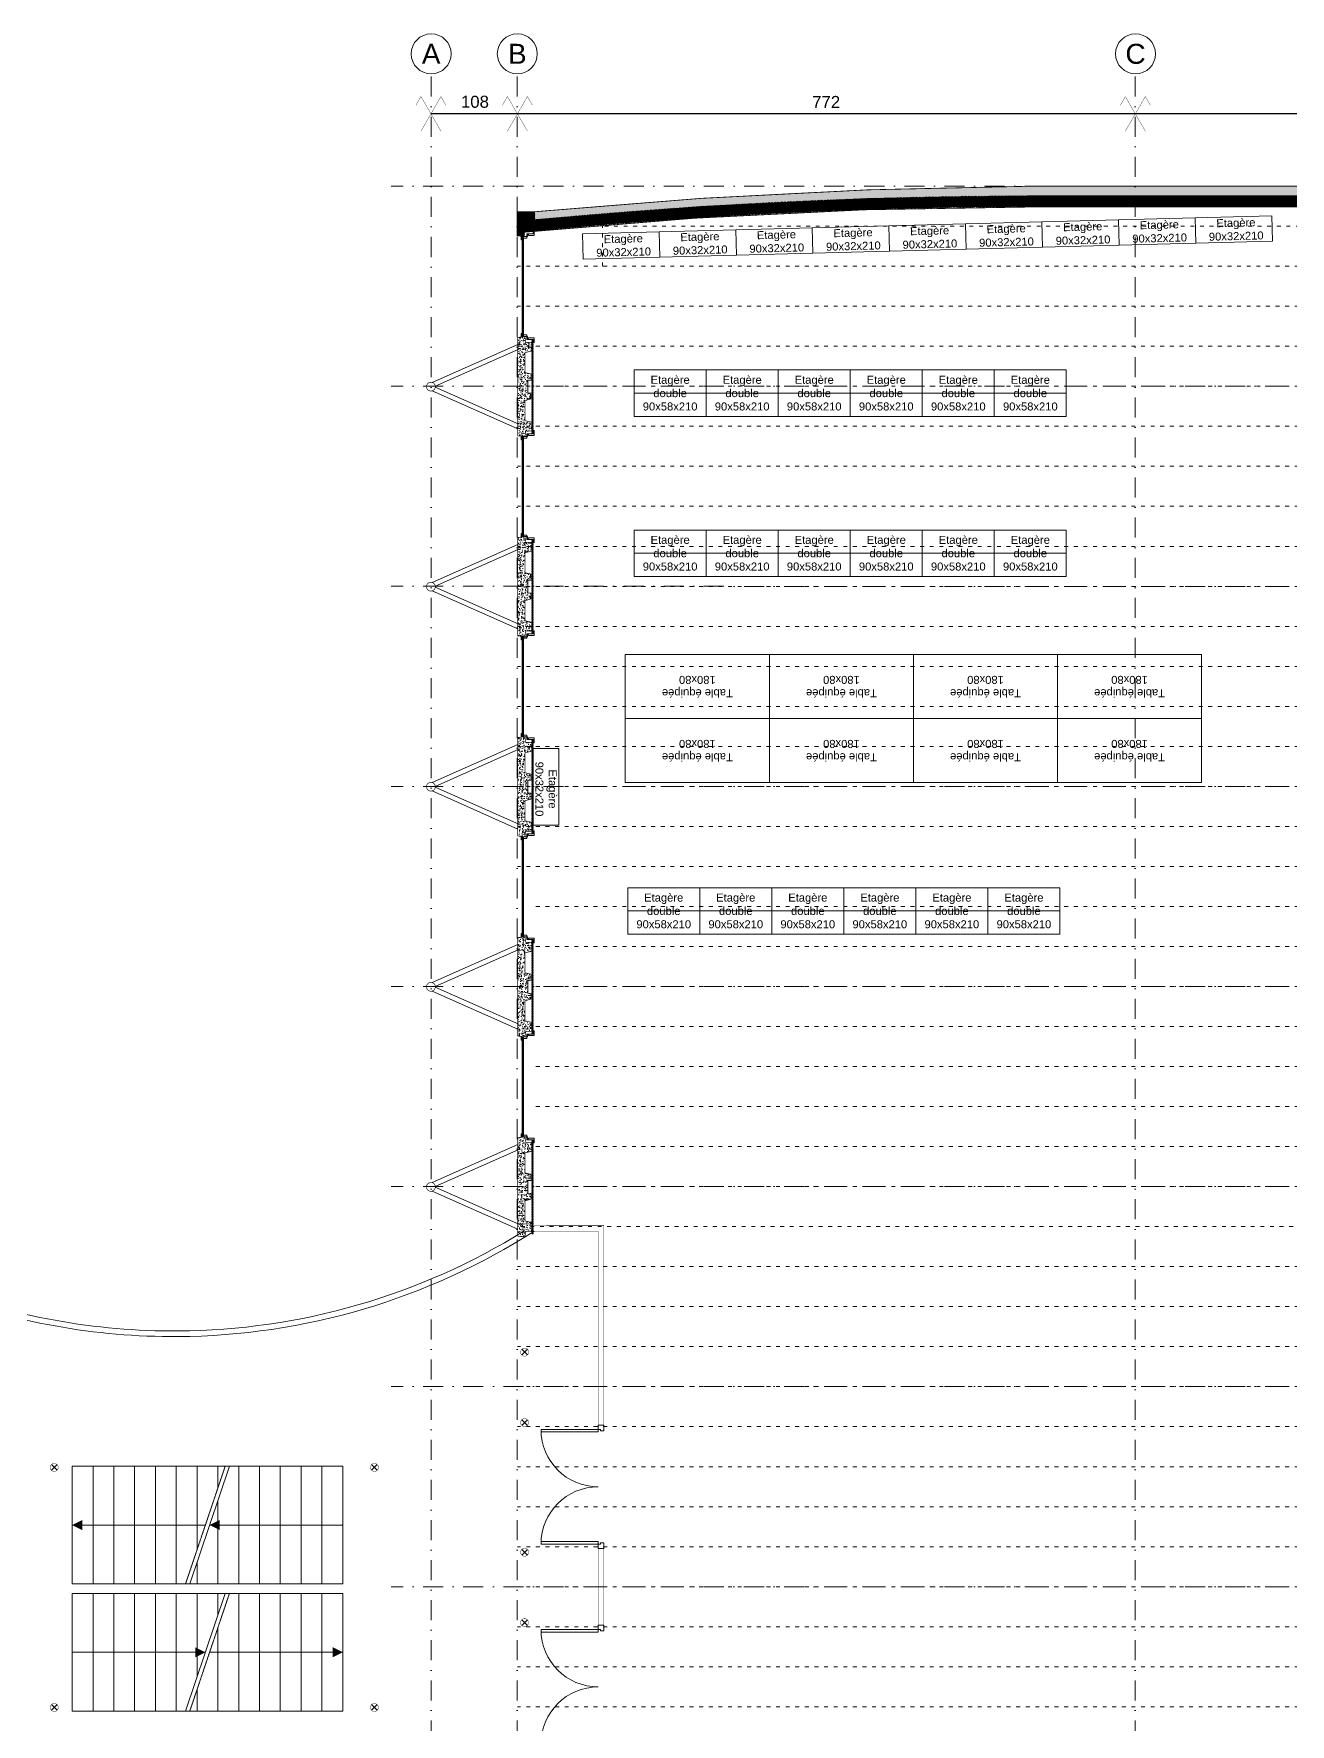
# Model space of a CAD drawing. Header units: millimetres. Extents: x 0 to 111176, y 95213 to 141729.
# Drawn here: x 55372 to 56942, y 130314 to 132427 of the extents above; entities that cross this region are included whole.
import ezdxf
from ezdxf.enums import TextEntityAlignment as Align

# ---------------------------------------------------------------- set-up
doc = ezdxf.new("R2010")
doc.units = ezdxf.units.MM
for name, pattern in [('ACAD_ISO03W100', [30, 12, -18]), ('CONTINU', [0]), ('DISCONTINU', [0.75, 0.5, -0.25]), ('TIRETPT2', [0.5, 0.25, -0.125, 0, -0.125])]:
    doc.linetypes.add(name, pattern=pattern)
doc.layers.get('Defpoints').update_dxf_attribs({"lineweight": 9})
doc.layers.add('CDP', color=7, linetype='Continuous', lineweight=9, true_color=0x364259)
doc.layers.add('STR_BOLLARD', color=7, linetype='Continuous', lineweight=9, true_color=0x1c1c1c)
for name, color, linetype, lineweight in [('MEN_Ext', 115, 'Continuous', 9), ('MEN_Ext_Murs-rideaux', 113, 'Continuous', 9), ('MEN_Int_PCF', 177, 'Continuous', 9), ('MOB', 37, 'Continuous', 9), ('STR_BOLLARD_Axes', 252, 'Continuous', 9), ('STR_BOLLARD_projeté', 251, 'Continuous', 9)]:
    doc.layers.add(name, color=color, linetype=linetype, lineweight=lineweight)
doc.styles.add('Arial', font='arial.ttf')
doc.styles.add('Arial-15', font='arial.ttf', dxfattribs={"height": 15})
doc.styles.add('Arial-20', font='arial.ttf', dxfattribs={"height": 20})
doc.dimstyles.new('Cote-15', dxfattribs={"dimtxt": 15, "dimasz": 15, "dimexe": 1.25, "dimexo": 0.625, "dimgap": 7.5, "dimtad": 1, "dimdec": 0, "dimrnd": 0.025, "dimtxsty": 'Arial-15', "dimblk": 'ARCHTICK', "dimcen": 2.5, "dimse1": 1, "dimse2": 1, "dimazin": 0, "dimtfac": 1, "dimtmove": 1, "dimatfit": 3, "dimfxl": 1, "dimarcsym": 0})

# ---------------------------------------------------------------- blocks, each defined once
blk = doc.blocks.new('PO14A')
blk.add_lwpolyline([(-9.999999995525855, -78.43703521069969), (-9.99999999555996, -6.999999993421824), (-1.499999996087809, -6.999999993916362), (-1.499999995550638, 0), (-8.49999999555564, 3.922195901395753e-10), (-8.49999999555564, -3.99999999361782), (-6.999999990907213, -3.99999999361782), (-6.999999995832695, -78.49999999804496, -0.4142135623524235), (-78.4999999955545, -6.999999993916362, -0.4142135623524235), (-149.9999999952763, -78.49999999804496), (-150.0000000002018, -3.99999999361782), (-148.4999999955534, -3.99999999361782), (-148.4999999955534, 3.922195901395753e-10), (-155.4999999955584, 0), (-155.4999999950212, -6.999999993916362), (-146.999999995549, -6.999999993421824), (-146.9999999955832, -78.43703521069969)], format="xyb")
blk = doc.blocks.new('panneau+contreventement')
at = {"lineweight": 5}
h = blk.add_hatch(dxfattribs=at)
h.set_pattern_fill('AR-CONC', color=252, scale=0.04, angle=360, style=0)
h.set_pattern_definition([(49.99999999999994, (6.955815479159355e-08, 17.59999999470892), (7.287386759840159, -0.6375634215561317), [0.7619999999999998, -8.381999999999998]), (354.9999999999999, (6.955815479159355e-08, 17.59999999470892), (-1.409736856998765, 7.642273809561408), [0.6096, -6.7056233668]), (100.4514446999998, (0.6072803495580956, 17.54686985470835), (5.877649883614139, 7.004710076487798), [0.6476003520000001, -7.123609784]), (46.18419999999995, (6.955815479159355e-08, 19.63199999470817), (10.8431616356852, -1.681693117309098), [1.143, -12.573]), (96.63555760999995, (0.9035960695582617, 19.49185999470865), (9.49616536206013, 9.89704498390885), [0.9714009256, -10.6854243264]), (351.18415117, (6.955815479159355e-08, 19.63199999470817), (9.496165362599092, 9.897044983421296), [0.9143986827999999, -10.0583892768]), (20.99999999999999, (1.016000069557776, 19.12399999471018), (6.064575650765295, -4.090607927483512), [0.7619999999999999, -8.382]), (326, (1.016000069557776, 19.12399999471018), (2.472081133905891, 7.367518644892768), [0.6096, -6.7056]), (71.45144499999996, (1.521381373558143, 18.78311599870722), (8.53665677114865, 3.2769107554362), [0.647600352, -7.123597503999998]), (37.49999999999993, (6.955815479159355e-08, 17.59999999470892), (0.1235441300236765, 3.382201554926124), [0, -6.624319999999999, 0, -6.8072, 0, -6.731]), (7.499999999999964, (6.955815479159355e-08, 17.59999999470892), (2.672786500412234, 4.007222992724778), [0, -3.88112, 0, -6.47192, 0, -2.5654]), (327.4999999999998, (-2.265679930442275, 17.59999999470892), (5.423623806674856, -0.2291497597069439), [0, -2.54, 0, -7.9248, 0, -10.5156]), (317.4999999999999, (-3.281679930441896, 17.59999999470892), (5.925167255440723, 1.017059641333315), [0, -3.302, 0, -5.26288, 0, -7.4676])])
h.paths.add_polyline_path([(8.000000000007276, 16.62599197128293), (8.000000000007276, 12.62599197128293), (-8, 12.62599197128293), (-8, 16.62599197128293), (-15.27348650529757, 16.62599197128293), (-17.5, 9), (-42.54545454565005, 9), (-44.5, 17.59999999831052), (-55.5, 17.59999999831052), (-55.5, 10), (-62.5, 9), (-61.5, 0), (61.5, 0), (62.5, 9), (55.5, 10), (55.5, 17.59999999831052), (44.5, 17.59999999831052), (42.5, 9), (17.50000000000728, 9), (15.72651349470971, 16.62599197128293)])
at = {"layer": 'CDP'}
h = blk.add_hatch(dxfattribs=at)
h.set_pattern_fill('ANSI31', color=256, scale=5)
h.set_pattern_definition([(45, (0, 0), (-0.4419417382415922, 0.4419417382415922), [])])
h.paths.add_polyline_path([(-59, 17.59999999831052), (-59, 19.3999999983098), (58.99999999767169, 19.3999999983098), (58.99999999767169, 17.59999999831052)])
at = {"linetype": 'Continuous', "lineweight": 5, "const_width": 0.8799999952316284}
blk.add_lwpolyline([(8.000000000007276, 16.62599197128293), (8.000000000007276, 12.62599197128293), (-8, 12.62599197128293), (-8, 16.62599197128293), (-15.27348650529757, 16.62599197128293), (-17.5, 9), (-42.54545454565005, 9), (-44.5, 17.59999999831052), (-55.5, 17.59999999831052), (-55.5, 10), (-62.5, 9), (-61.5, 0), (61.5, 0), (62.5, 9), (55.5, 10), (55.5, 17.59999999831052), (44.5, 17.59999999831052), (42.5, 9), (17.50000000000728, 9), (15.72651349470971, 16.62599197128293)], close=True, dxfattribs=at)
for points in [[(-5.29915068641867, -107.0272467950708), (-52.79727948180198, 0.03446815508141299)], [(-0.5113040249361802, -103.0238181007117), (-46.75775930929467, 1.216600178464432)], [(0.5113040249361802, -103.0238181007117), (46.75775930929467, 1.216600178464432)], [(5.29915068641867, -107.0272467950708), (52.79727948180198, 0.03446815508141299)], [(52.79745963354026, 0), (46.20254036645974, 0)]]:
    blk.add_lwpolyline(points)
at = {"const_width": 0.8}
blk.add_lwpolyline([(4.886542232529791, -105.9757763550551, 128.1178204295244), (4.962955946750299, -106.1295426030811, 0.007805315424875689)], format="xyb", close=True, dxfattribs=at)
at = {"layer": 'CDP', "const_width": 0.2}
blk.add_lwpolyline([(-59, 17.59999999831052), (-59, 19.3999999983098), (58.99999999767169, 19.3999999983098), (58.99999999767169, 17.59999999831052), (-59, 17.59999999831052)], close=True, dxfattribs=at)
blk = doc.blocks.new('Potelet')
at = {"lineweight": 0, "const_width": 0.5}
blk.add_lwpolyline([(-1.600976329688904, 4.736757835458326, 7.011262514145348), (1.19217006630147, 4.855793501891813, 0.1426276648438825)], format="xyb", close=True, dxfattribs=at)
at = {"ltscale": 5}
for points in [[(-3.535533905932737, -3.535533905932737), (3.535533905932738, 3.535533905932738)], [(-3.535533905932738, 3.535533905932738), (3.535533905932737, -3.535533905932737)]]:
    blk.add_lwpolyline(points, dxfattribs=at)
blk = doc.blocks.new('Pignon')
h = blk.add_hatch()
h.set_pattern_fill('ANSI31', color=252, scale=10)
h.set_pattern_definition([(45, (0, 0), (-0.8838834764831843, 0.8838834764831844), [])])
edge = h.paths.add_edge_path()
edge.add_arc((6713.68367833288, 648.0937936427963), 6784.142632293183, 180.0952500777031, 185.3816129100021, ccw=False)
edge.add_line((-70.44957941338726, 636.8156537741324), (-70.44957941338708, 1386.815653774132))
edge.add_arc((6576.145764537498, 1382.040750896481), 6646.597059091748, 174.5629839039005, 179.9588388157768, ccw=False)
edge.add_line((-40.5479746068886, 2011.815653774132), (-50.48353849775594, 2011.815653774132))
edge.add_line((-50.48353849775594, 2011.815653774132), (-50.48353849775594, 2033.815653774132))
edge.add_line((-50.48353849775594, 2033.815653774132), (-38.75141834801798, 2033.815653774132))
edge.add_line((-38.75141834801798, 2033.815653774132), (-20.48353849775594, 2033.815653774132))
edge.add_line((-20.48353849775594, 2033.815653774132), (-19.48353848487568, 2024.755756784341))
edge.add_line((-19.48353848487568, 2024.755756784341), (-24.93839252719044, 2024.755756784341))
edge.add_arc((6465.743834761339, 1383.888228224312), 6522.244012976042, 174.3610897732515, 179.9745975727592)
edge.add_line((-56.49953719377663, 1386.779904102824), (-56.4995371937768, 636.8156537741324))
edge.add_arc((6685.920367476094, 650.0967867853515), 6742.432985160663, 180.1128603521101, 185.5470909639901)
edge.add_line((-24.93839252719044, -1.65259961229367), (-19.48353843155564, -1.65259961742686))
edge.add_line((-19.48353843155564, -1.652599617426858), (-20.48353849775595, -10.18292125897551))
edge.add_line((-20.48353849775594, -10.18292125897551), (-40.04876508979578, -10.18292125897551))
edge.add_line((-40.04876508979578, -10.18292125897551), (-50.48353849775594, -10.18292125897551))
edge.add_line((-50.48353849775594, -10.18292125897551), (-50.48353849775594, 11.81707874102449))
edge.add_line((-50.48353849775594, 11.81707874102449), (-40.55522752258912, 11.81707874102358))
at = {"lineweight": 5}
h = blk.add_hatch(dxfattribs=at)
h.set_pattern_fill('AR-CONC', color=252, scale=0.8, angle=360, style=0)
h.set_pattern_definition([(49.99999999999999, (0, 0), (5.738081460806028, -0.5020170798607624), [0.6000000000000001, -6.600000000000001]), (355, (0, 0), (-1.110010668903999, 6.017537069600095), [0.48, -5.28]), (100.45144446, (0.478173448, -0.04183475200000012), (4.628070773816898, 5.515519927749035), [0.5099215359999999, -5.609136895999999]), (46.18420000000002, (3.91886975727153e-16, 1.6), (8.53793064537258, -1.324154246344614), [0.8999999999999999, -9.899999999999999]), (96.63563548999994, (0.7114939600000003, 1.489653544), (7.477295565393829, 7.792948806196402), [0.764882736, -8.413710079999998]), (351.1841639899999, (3.91886975727153e-16, 1.6), (7.477295560438187, 7.79294880215992), [0.7200000000000001, -7.920000008]), (21, (0.8000000000000004, 1.2), (4.775256416947693, -3.220951125322712), [0.6000000000000001, -6.600000000000001]), (326.0000000000001, (0.8000000000000004, 1.2), (1.946522655372655, 5.801200360374824), [0.48, -5.28]), (71.45144474000001, (1.197938032, 0.9315874079999997), (6.72177901383977, 2.580249222450829), [0.50992152, -5.609136895999999]), (37.50000000000004, (0, 0), (0.09727884253832601, 2.663150830650492), [0, -5.215999999999999, 0, -5.359999999999999, 0, -5.3]), (7.499999999999974, (0, 0), (2.10455629953719, 3.155293695058881), [0, -3.056, 0, -5.096, 0, -2.02]), (327.5, (-1.784, 4.369539779357756e-16), (4.270579489379272, -0.1804389738750391), [0, -2, 0, -6.24, 0, -8.28]), (317.5, (-2.584, 6.328974657993521e-16), (4.66548935473909, 0.8008398586585408), [0, -2.6, 0, -4.144, 0, -5.88])])
edge = h.paths.add_edge_path()
edge.add_arc((6514.570729589548, 643.1657927447177), 6585.023370820036, 180.05525207706, 185.4136591410671, ccw=False)
edge.add_line((-70.44957941338726, 636.8156537741324), (-70.44957941338708, 1386.815653774132))
edge.add_arc((6616.604850319538, 1380.105084346262), 6687.057796815635, 174.5793199602518, 179.9425027594255, ccw=False)
edge.add_line((-40.5479746068886, 2011.815653774132), (-50.48353849775594, 2011.815653774132))
edge.add_arc((7091.866723411993, 1332.980745925604), 7174.537204302169, 174.570709958592, 179.5700709511673)
edge.add_line((-82.46850005038141, 1386.815653774132), (-82.29857736689354, 636.8156537741324))
edge.add_arc((7157.214627704398, 692.0280776829677), 7239.723741839565, 180.4369599787104, 185.3911985980951)
edge.add_line((-50.48353849775594, 11.81707874102449), (-40.55522752259276, 11.81707874102358))
edge.add_line((-40.55522752259276, 11.81707874102358), (-41.080152220522, 21.89748511193011))
at = {"ltscale": 50, "const_width": 1}
blk.add_lwpolyline([(-40.55522752258912, 11.81707874102358, -0.0230702008294989), (-70.44957941338726, 636.8156537741324), (-70.44957941338726, 1386.815653774132, -0.02354820973225472), (-40.5479746068886, 2011.815653774132), (-50.48353849775594, 2011.815653774132), (-50.48353849775594, 2033.815653774132), (-38.75141834801798, 2033.815653774132), (-20.48353849775594, 2033.815653774132), (-19.48353848487568, 2024.755756784341), (-24.93839252719044, 2024.755756784341, 0.02449844776779151), (-56.49953719377663, 1386.779904102824), (-56.49953719377663, 636.8156537741324, 0.02371574882550749), (-24.93839252719044, -1.65259961229367), (-19.48353843155564, -1.652599617426858), (-20.48353849775594, -10.18292125897551), (-40.04876508979578, -10.18292125897551), (-50.48353849775594, -10.18292125897551), (-50.48353849775594, 11.81707874102449), (-40.55522752258912, 11.81707874102358)], format="xyb", close=True, dxfattribs=at)
at = {"const_width": 1}
blk.add_lwpolyline([(-41.080152220522, 21.89748511193011, -0.02338472269243292), (-70.44957941338726, 636.8156537741324), (-70.44957941338726, 1386.815653774132, -0.02340557217351407), (-40.5479746068886, 2011.815653774132), (-50.48353849775594, 2011.815653774132, 0.02181728809893834), (-82.46850005038141, 1386.815653774132), (-82.29857736689337, 636.8156537741324, 0.02162031173250202), (-50.48353849775594, 11.81707874102449), (-40.55522752259276, 11.81707874102358)], format="xyb", close=True, dxfattribs=at)
blk = doc.blocks.new('Esca double')
for p, q in [((-13.00000003063303, 12.00000001416686), (324.9999999693674, 12.00000001286389)), ((-13.0000000311997, -134.9999999860231), (-13.00000003063303, 12.00000001416686)), ((12.9999999688003, -134.9999999861233), (12.99999996936697, 12.00000001406661)), ((38.9999999688003, -134.9999999862235), (38.99999996936697, 12.0000000139664)), ((64.99999996880032, -134.9999999863237), (64.999999969367, 12.00000001386617)), ((90.99999996880035, -134.999999986424), (90.99999996936702, 12.00000001376594)), ((116.9999999688004, -134.9999999865242), (116.9999999693671, 12.00000001366571)), ((133.8820943152711, -134.9999999865067), (183.3938992372431, 12.00000001340977)), ((142.9999999689651, -92.26467262688318), (142.9999999693671, 12.00000001356548)), ((168.9999999692627, -15.07096080463564), (168.9999999693671, 12.00000001346527)), ((194.9999999688005, -134.9999999868249), (194.9999999693672, 12.00000001336504)), ((220.9999999688005, -134.9999999869251), (220.9999999693672, 12.00000001326479)), ((246.9999999688006, -134.9999999870253), (246.9999999693673, 12.00000001316458)), ((272.9999999688006, -134.9999999871255), (272.9999999693673, 12.00000001306435)), ((298.9999999688007, -134.9999999872258), (298.9999999693674, 12.00000001296412)), ((324.9999999688007, -134.9999999871361), (324.9999999693674, 12.00000001286389)), ((168.9999999688004, -134.9999999867246), (168.9999999692024, -30.73532736427996)), ((324.999999969084, -61.4999999909495), (158.6379967749907, -61.4999999903082)), ((142.9999999688004, -134.9999999866244), (142.9999999689047, -107.9290391682598)), ((-13.0000000311997, -134.9999999860231), (324.9999999688007, -134.9999999871361)), ((-13.0000000311997, -146.9836496618428), (-13.00000003176638, -293.9836496618428)), ((324.9999999688007, -146.9836496629559), (-13.0000000311997, -146.9836496618428)), ((12.9999999688003, -146.9836496617532), (12.99999996823362, -293.983649661943)), ((38.99999996880035, -146.9836496618534), (38.99999996823368, -293.9836496620433)), ((64.99999996880041, -146.9836496619536), (64.99999996823374, -293.9836496621435)), ((90.99999996880047, -146.9836496620538), (90.9999999682338, -293.9836496622437)), ((116.9999999688005, -146.9836496621541), (116.9999999682338, -293.983649662344)), ((178.1179056223299, -146.9836496624722), (128.6061007003579, -293.9836496623887)), ((142.9999999688006, -146.9836496622543), (142.9999999683986, -251.248322284699)), ((168.9999999688006, -146.9836496623545), (168.9999999686962, -174.0546104807191)), ((194.9999999688006, -146.9836496624548), (194.9999999682339, -293.9836496626447)), ((220.9999999688006, -146.983649662555), (220.999999968234, -293.9836496627449)), ((246.9999999688007, -146.9836496626552), (246.999999968234, -293.9836496628451)), ((272.9999999688007, -146.9836496627555), (272.999999968234, -293.9836496629453)), ((298.9999999688007, -146.9836496628557), (298.999999968234, -293.9836496630455)), ((324.9999999688007, -146.9836496629559), (324.999999968234, -293.9836496631458)), ((168.9999999686358, -189.7189770220958), (168.9999999682339, -293.9836496625444)), ((-13.00000003148301, -220.4836496580294), (153.3620031626103, -220.4836496586707)), ((142.9999999683383, -266.9126888443433), (142.9999999682339, -293.9836496624442)), ((324.999999968234, -293.9836496631458), (-13.00000003176638, -293.9836496618428))]:
    blk.add_line(p, q)
at = {"linetype": 'DISCONTINU'}
for p, q in [((128.6061007104215, -134.9999999864894), (178.1179056206777, 12.00000001343011)), ((153.3620031630943, -61.49999998920225), (-13.00000003091637, -61.49999998895366)), ((183.3938992271795, -146.9836496624896), (133.8820943169233, -293.9836496624091)), ((158.6379967745067, -220.4836496597767), (324.9999999685173, -220.4836496600253))]:
    blk.add_line(p, q, dxfattribs=at)
for points in [[(-13.00000003091637, -61.4999999859281), (-0.5000000295193843, -67.74999998828551), (-0.5000000310327835, -55.24999998959518)], [(158.6379967810419, -61.49999998728264), (171.1379967824389, -67.74999998964005), (171.1379967809255, -55.24999999094972)], [(153.3620031565591, -220.4836496616963), (140.8620031551621, -214.2336496593389), (140.8620031566755, -226.7336496580292)], [(324.9999999685174, -220.4836496630508), (312.4999999671204, -214.2336496606934), (312.4999999686338, -226.7336496593838)]]:
    blk.add_solid(points)
blk = doc.blocks.new('table_équipée_180')
blk.add_lwpolyline([(80, 0), (80, -180), (0, -180), (0, 0)], close=True)
at = {"insert": (40, -90), "char_height": 10, "attachment_point": 5, "rotation": 270, "style": 'Arial'}
blk.add_mtext_dynamic_manual_height_columns('Table équipée\\P180x80', width=234.8605922671994, gutter_width=18352.47833725253, heights=[0], dxfattribs=at)
blk = doc.blocks.new('etagere_90x58x210')
blk.add_lwpolyline([(0, 90), (58, 90), (58, 0), (0, 0), (0, 90)], close=True)
blk.add_lwpolyline([(29, 90), (29, 0)])
at = {"insert": (29, 45), "char_height": 10, "attachment_point": 5, "rotation": 270, "style": 'Arial'}
blk.add_mtext_dynamic_manual_height_columns('Etagère \\Pdouble\\P90x58x210', width=234.8605922671994, gutter_width=18352.47833725253, heights=[0], dxfattribs=at)
blk = doc.blocks.new('etagere_90x32x210')
blk.add_lwpolyline([(8152.713136723027, -18318.44006590589), (8248.413136723027, -18318.44006590589), (8248.413136723027, -18286.44006590589), (8152.713136723027, -18286.44006590589)], close=True)
at = {"insert": (8203.413136723027, -18302.50090849286), "char_height": 10, "attachment_point": 5, "style": 'Arial'}
blk.add_mtext_dynamic_manual_height_columns('Etagère\\P90x32x210', width=234.8605922671994, gutter_width=18352.47833725253, heights=[0], dxfattribs=at)
blk = doc.blocks.new('Fenetres Ext')
for points in [[(14.09999999846332, 3.400000005214679), (14.09999999846332, 4.400000005214679), (18.09999999846332, 4.400000005214679), (18.09999999846332, 3.400000005214679)], [(14.09999999846332, 1.400000005214679), (139.0999999735504, 1.400000005214679), (139.0999999735504, 3.400000005214679), (14.09999999846332, 3.400000005214679), (14.09999999846332, 1.400000005214679)], [(14.09999999846332, -2.599999994785321), (16.09999999846332, -2.599999994785321), (16.09999999846332, 1.400000005214679), (14.09999999846332, 1.400000005214679)], [(139.0999999735504, 3.400000005214679), (139.0999999735504, 4.400000005214679), (135.0999999735504, 4.400000005214679), (135.0999999735504, 3.400000005214679)], [(139.0999999735504, -2.599999994785321), (137.0999999735504, -2.599999994785321), (137.0999999735504, 1.400000005214679), (139.0999999735504, 1.400000005214679)], [(6.599999998463318, -10.59999999478532), (10.59999999846332, -10.59999999478532), (10.59999999846332, -3.599999994785321), (11.59999999846332, -3.599999994785321), (11.59999999846332, -4.585936534454959), (12.59999999972251, -4.585936534454959), (12.59999999846332, -11.59999999478532), (6.599999998463318, -11.59999999478532)], [(10.59999999846332, -3.599999994785321), (14.09999999846332, -3.599999994785321), (14.09999999846332, -2.599999994785321), (10.59999999846332, -2.599999994785321), (10.59999999846332, -3.599999994785321)], [(142.5999999735504, -3.599999994785321), (139.0999999735504, -3.599999994785321), (139.0999999735504, -2.599999994785321), (142.5999999735504, -2.599999994785321), (142.5999999735504, -3.599999994785321)], [(146.5999999735504, -10.59999999478532), (142.5999999735504, -10.59999999478532), (142.5999999735504, -3.599999994785321), (141.5999999735504, -3.599999994785321), (141.5999999735504, -4.585936534454959), (140.5999999722912, -4.585936534454959), (140.5999999735504, -11.59999999478532), (146.5999999735504, -11.59999999478532)]]:
    blk.add_lwpolyline(points, close=True)
blk.add_lwpolyline([(14.09999999846332, 2.400000005214679), (139.0999999735504, 2.400000005214679)])
blk = doc.blocks.new('Axe-construction')
at = {"const_width": 0.4}
for points in [[(-18.71420953128381, 10.80465391055782), (-12.47613968752262, 21.60930782111564), (12.47613968752262, -21.60930782111564)], [(18.71420953128381, 10.80465391055782), (12.47613968752262, 21.60930782111564), (-12.47613968752262, -21.60930782111564)]]:
    blk.add_lwpolyline(points, dxfattribs=at)
blk = doc.blocks.new('n°-axe')
at = {"layer": 'STR_BOLLARD_Axes', "linetype": 'CONTINU', "ltscale": 60}
blk.add_circle((0, -25), 25, dxfattribs=at)
at = {"layer": 'STR_BOLLARD_Axes', "style": 'Arial-20'}
blk.add_attdef('AXE', text='', height=25, dxfattribs=at).set_placement((0, -25), align=Align.MIDDLE_CENTER)
blk = doc.blocks.new('*D397')
at = {"layer": 'Defpoints', "color": 0, "transparency": 16777216}
for p in [(55868.34258266872, 132326.5283931444), (55868.34258266872, 132326.528393181), (55976.34266899047, 132326.5283931079)]:
    blk.add_point(p, dxfattribs=at)
at = {"layer": 'STR_BOLLARD_Axes', "color": 0, "lineweight": -2, "transparency": 16777216}
blk.add_line((55976.34266899047, 132326.5283931444), (55868.34258266872, 132326.528393181), dxfattribs=at)
at = {"layer": 'STR_BOLLARD_Axes', "color": 0, "lineweight": 5, "transparency": 16777216, "insert": (55923.28144384595, 132341.5386588681), "char_height": 15, "attachment_point": 5, "rotation": 359.99999998060724, "style": 'Arial-15'}
blk.add_mtext('108', dxfattribs=at)
blk = doc.blocks.new('_None')
blk = doc.blocks.new('*D398')
at = {"layer": 'Defpoints', "color": 0, "transparency": 16777216}
for p in [(55976.34542397739, 132326.53331396), (55976.34542397739, 132326.533314033), (56748.33900496211, 132326.5333138868)]:
    blk.add_point(p, dxfattribs=at)
at = {"layer": 'STR_BOLLARD_Axes', "color": 0, "lineweight": -2, "transparency": 16777216}
blk.add_line((56748.33900496211, 132326.5333139599), (55976.34542397739, 132326.533314033), dxfattribs=at)
at = {"layer": 'STR_BOLLARD_Axes', "color": 0, "lineweight": 5, "transparency": 16777216, "insert": (56362.07482152511, 132341.3931407035), "char_height": 15, "attachment_point": 5, "rotation": 359.999999994574, "style": 'Arial-15'}
blk.add_mtext('772', dxfattribs=at)
blk = doc.blocks.new('*D399')
at = {"layer": 'Defpoints', "color": 0, "transparency": 16777216}
for p in [(56748.33900523659, 132326.5333138868), (56748.33900523659, 132326.5333140728), (57248.33900529367, 132326.5333139126)]:
    blk.add_point(p, dxfattribs=at)
at = {"layer": 'STR_BOLLARD_Axes', "color": 0, "lineweight": -2, "transparency": 16777216}
blk.add_line((57248.33900529367, 132326.5333140986), (56748.33900523659, 132326.5333140728), dxfattribs=at)
at = {"layer": 'STR_BOLLARD_Axes', "color": 0, "lineweight": 5, "transparency": 16777216, "insert": (56998.33900526474, 132341.5210396754), "char_height": 15, "attachment_point": 5, "rotation": 2.951554744398143e-09, "style": 'Arial-15'}
blk.add_mtext('500', dxfattribs=at)

msp = doc.modelspace()

# ---------------------------------------------------------------- linework, layer by layer
at = {"layer": 'CDP', "const_width": 0.5}
for points in [[(55994.34423606563, 130937.2865987898), (56084.34423041902, 130937.2865987832), (56084.34423042287, 130687.9562928289)], [(55985.54423660506, 130930.2865992274), (56077.34423086408, 130930.2865992188), (56077.34423087258, 130687.9562928224)], [(56077.34423087211, 130533.9563024865), (56077.34423087141, 130437.9563084969)], [(56084.3442304302, 130533.9563024792), (56084.34423043195, 130437.9563084924)]]:
    msp.add_lwpolyline(points, dxfattribs=at)
at = {"layer": 'MEN_Ext_Murs-rideaux'}
for radius, start, end in [(828.5787987482385, 270.3548589373286, 301.8908883403124), (835.5787983029661, 270.35188609431, 302.6032832421709), (835.5787983029668, 249.2057879543729, 270.35188609431), (828.5787987482382, 249.0218604859326, 270.3548589373286)]:
    msp.add_arc((55547.03429430199, 131634.1961624664), radius, start, end, dxfattribs=at)
at = {"layer": 'STR_BOLLARD_Axes', "linetype": 'TIRETPT2', "ltscale": 100}
for points in [[(55868.33900496212, 124131.639262784), (55868.49484091406, 132376.5314460547)], [(55976.33900496211, 124131.6392156336), (55975.96148828963, 132376.5297849038)], [(56748.33900496211, 124131.639212663), (56748.33900496211, 132376.5297849038)], [(58238.3618036903, 132236.078837777), (55818.48993127789, 132236.1286230426)], [(58238.3618036903, 131986.078837777), (55818.48993127789, 131986.1286230426)], [(58238.35666031203, 131736.0788378828), (55818.48478789962, 131736.1286231484)], [(58238.35151693376, 131486.0788379886), (55818.47964452136, 131486.1286232542)], [(58238.3463735555, 131236.0788380944), (55818.47450114309, 131236.12862336)], [(58238.34123017723, 130986.0788382003), (55818.46935776483, 130986.1286234659)], [(58238.33608679897, 130736.0788383061), (55818.46421438656, 130736.1286235717)], [(58238.3309434207, 130486.0788384119), (55818.45907100829, 130486.1286236775)]]:
    msp.add_lwpolyline(points, dxfattribs=at)
at = {"layer": 'STR_BOLLARD_projeté', "color": 252, "linetype": 'ACAD_ISO03W100', "lineweight": 5, "ltscale": 0.4}
for points in [[(57913.94607092896, 132186.0870060277), (56082.73193899525, 132186.0870060277)], [(56082.73193899525, 132136.0870060277), (56082.73193899525, 132186.0870060277)], [(58020.34256361274, 132136.0870060277), (55976.34094967509, 132136.0870060277)], [(58020.34256361274, 132086.0870060277), (55976.34094967509, 132086.0870060277)], [(58020.34256361274, 132036.0870060277), (55976.34094967509, 132036.0870060277)], [(58020.34256361274, 131986.0870060277), (55976.34094967509, 131986.0870060277)], [(58020.34256361274, 131936.0870060277), (55976.34094967509, 131936.0870060277)], [(58020.34256361274, 131886.0870060277), (55976.34094967509, 131886.0870060277)], [(58020.34256361274, 131836.0870060277), (55976.34094967509, 131836.0870060277)], [(58020.34256361274, 131786.0870060277), (55976.34094967509, 131786.0870060277)], [(58020.34256361274, 131736.0870060277), (55976.34094967509, 131736.0870060277)], [(58020.34256361274, 131686.0870060277), (55976.34094967509, 131686.0870060277)], [(58020.34256361274, 131636.0870060277), (55976.34094967509, 131636.0870060277)], [(58020.34256361274, 131586.0870060277), (55976.34094967509, 131586.0870060277)], [(58020.34256361274, 131536.0870060277), (55976.34094967509, 131536.0870060277)], [(58020.34256361274, 131486.0870060277), (55976.34094967509, 131486.0870060277)], [(58020.34256361274, 131436.0870060277), (55976.34094967509, 131436.0870060277)], [(58020.34256361274, 131386.0870060277), (55976.34094967509, 131386.0870060277)], [(58020.34256361274, 131336.0870060277), (55994.44619087481, 131336.0870060277)], [(58020.34256361274, 131286.0870060277), (55994.44619087481, 131286.0870060277)], [(58020.34256361274, 131236.0870060277), (55994.44619087481, 131236.0870060277)], [(58020.34256361274, 131186.0870060277), (55994.44619087481, 131186.0870060277)], [(58020.34256361274, 131136.0870060277), (55994.44619087481, 131136.0870060277)], [(58020.34256361274, 131086.0870060277), (55994.44619087481, 131086.0870060277)], [(58020.34256361274, 131036.0870060277), (55994.44619087481, 131036.0870060277)], [(58020.34256361274, 130986.0870060277), (55994.44619087481, 130986.0870060277)], [(58001.43518491864, 130936.0870060277), (55976.34094967509, 130936.0870060277)], [(58020.34256361274, 130886.0870060277), (55976.34094967509, 130886.0870060277)], [(58020.34256361274, 130836.0870060277), (55976.34094967509, 130836.0870060277)], [(58020.34256361274, 130786.0870060277), (55976.34094967509, 130786.0870060277)], [(58020.34256361274, 130736.0870060277), (55976.34094967509, 130736.0870060277)], [(58020.34256361274, 130686.0870060277), (55976.34094967509, 130686.0870060277)], [(58020.34256361274, 130636.0870060277), (55976.34094967509, 130636.0870060277)], [(58020.34256361274, 130586.0870060277), (55976.34094967509, 130586.0870060277)], [(58020.34256361274, 130536.0870060277), (55976.34094967509, 130536.0870060277)], [(58020.34256361274, 130486.0870060277), (55976.34094967509, 130486.0870060277)], [(58020.34256361274, 130436.0870060277), (55976.34094967509, 130436.0870060277)], [(58020.34256361274, 130386.0870060277), (55976.34094967509, 130386.0870060277)], [(58020.34256361274, 130336.0870060277), (55976.34094967509, 130336.0870060277)]]:
    msp.add_lwpolyline(points, dxfattribs=at)

# ---------------------------------------------------------------- block references
at = {"layer": 'MEN_Ext', "xscale": -1, "rotation": 90}
for p in [(55985.54423604107, 132187.286536014), (55985.54423603699, 131937.286536042), (55985.54423607151, 131687.2861132303), (55985.54423603932, 131437.2865674133), (55985.54423604048, 131187.2865830989)]:
    msp.add_blockref('Fenetres Ext', p, dxfattribs=at)
at = {"layer": 'MEN_Ext_Murs-rideaux'}
msp.add_blockref('Esca double', (55433.14037613555, 130624.6446647236), dxfattribs=at)
at = {"layer": 'MEN_Int_PCF', "extrusion": (0, 0, -1), "rotation": 89.99999997271927}
msp.add_blockref('PO14A', (-56084.34423043544, 130689.4562927229), dxfattribs=at)
at = {"layer": 'MEN_Int_PCF', "rotation": 269.9999999998666}
msp.add_blockref('PO14A', (56084.34423042915, 130282.4563182601), dxfattribs=at)
at = {"layer": 'MOB'}
for name, p, rotation in [('etagere_90x32x210', (47622.16200878769, 150249.367843945), 1.494556496641334), ('etagere_90x32x210', (47717.8294523615, 150251.8638888272), 1.494556496641334), ('etagere_90x32x210', (47813.4968959353, 150254.3599337093), 1.494556496641334), ('etagere_90x32x210', (47909.164339508, 150256.8559785909), 1.494556496644825), ('etagere_90x32x210', (48004.8317830829, 150259.3520234735), 1.494556496641334), ('etagere_90x32x210', (48100.49922665671, 150261.8480683557), 1.494556496641334), ('etagere_90x32x210', (48196.16667023051, 150264.3441132378), 1.494556496641334), ('etagere_90x32x210', (47430.82712164009, 150244.3757541808), 1.494556496641334), ('etagere_90x32x210', (47526.49456521389, 150246.8717990629), 1.494556496641334), ('etagere_90x58x210', (56212.14423568015, 131948.4656185338), 90), ('etagere_90x58x210', (56302.14423568015, 131948.4656185338), 90), ('etagere_90x58x210', (56392.14423568015, 131948.4656185338), 90), ('etagere_90x58x210', (56482.14423568015, 131948.4656185338), 90), ('etagere_90x58x210', (56572.14423568015, 131948.4656185338), 90), ('etagere_90x58x210', (56662.14423568015, 131948.4656185338), 90), ('etagere_90x58x210', (56212.14423568015, 131748.4656185338), 90), ('etagere_90x58x210', (56302.14423568015, 131748.4656185338), 90), ('etagere_90x58x210', (56392.14423568015, 131748.4656185338), 90), ('etagere_90x58x210', (56482.14423568015, 131748.4656185338), 90), ('etagere_90x58x210', (56572.14423568015, 131748.4656185338), 90), ('etagere_90x58x210', (56662.14423568015, 131748.4656185338), 90), ('table_équipée_180', (56291.14423605052, 131650.9656185338), 270), ('table_équipée_180', (56471.14423605052, 131650.9656185338), 270), ('table_équipée_180', (56651.14423605052, 131650.9656185338), 270), ('table_équipée_180', (56831.14423605052, 131650.9656185338), 270), ('table_équipée_180', (56291.14423605052, 131570.9656185338), 270), ('table_équipée_180', (56471.14423605052, 131570.9656185338), 270), ('table_équipée_180', (56651.14423605052, 131570.9656185338), 270), ('table_équipée_180', (56831.14423605052, 131570.9656185338), 270), ('etagere_90x32x210', (74314.58430195664, 139686.2501426336), 269.9999999999984), ('etagere_90x58x210', (56204.14423605052, 131301.4656185338), 90), ('etagere_90x58x210', (56294.14423605052, 131301.4656185338), 90), ('etagere_90x58x210', (56384.14423605052, 131301.4656185338), 90), ('etagere_90x58x210', (56474.14423605052, 131301.4656185338), 90), ('etagere_90x58x210', (56564.14423605052, 131301.4656185338), 90), ('etagere_90x58x210', (56654.14423605052, 131301.4656185338), 90)]:
    msp.add_blockref(name, p, dxfattribs=dict(at, rotation=rotation))
at = {"layer": 'STR_BOLLARD', "xscale": -1}
for name, p, rotation in [('Pignon', (58009.78291380946, 132153.7034673326), 90), ('panneau+contreventement', (55976.74423568184, 131985.6865360424), 270), ('panneau+contreventement', (55976.74423606799, 131735.6865517281), 270), ('panneau+contreventement', (55976.74423605221, 131485.6870059111), 270), ('panneau+contreventement', (55976.74423605093, 131235.6870059361), 270), ('panneau+contreventement', (55976.74423604988, 130985.6870059609), 270)]:
    msp.add_blockref(name, p, dxfattribs=dict(at, rotation=rotation))
at = {"layer": 'STR_BOLLARD', "rotation": 180}
for p in [(55985.2745928308, 130779.182879468), (55985.27459282498, 130691.1828794828), (55397.66832870641, 130635.182879487), (55797.66832867009, 130635.1828794854), (55985.27459282055, 130529.1828795004), (55985.27459282358, 130441.1828795077), (55397.66832870943, 130335.1828795148), (55797.66832866403, 130335.1828795207)]:
    msp.add_blockref('Potelet', p, dxfattribs=at)
at = {"layer": 'STR_BOLLARD_Axes', "rotation": 0.0001064778090282223}
for p, values in [((55868.60019023393, 132426.5312238883), {'AXE': 'A'}), ((55976.22525607133, 132426.5311769016), {'AXE': 'B'}), ((56748.6027727438, 132426.5311769016), {'AXE': 'C'})]:
    msp.add_blockref('n°-axe', p, dxfattribs=at).add_auto_attribs(values)
at = {"layer": 'STR_BOLLARD_Axes', "linetype": 'CONTINU', "ltscale": 60}
for p in [(55868.34249648423, 132326.5283929433), (55976.34258253149, 132326.5283933821), (56748.33900482485, 132326.5333131737)]:
    msp.add_blockref('Axe-construction', p, dxfattribs=at)

# ---------------------------------------------------------------- dimensions: what is measured, and where the dimension line sits
at = {"layer": 'STR_BOLLARD_Axes', "lineweight": 5}
for base, p1, p2, angle, picture, middle in [((55868.34258266872, 132326.528393181), (55976.34266899047, 132326.5283931079), (55868.34258266872, 132326.5283931444), 179.9999999806382, '*D397', (55923.28144384336, 132333.8800640523)), ((55976.34542397739, 132326.533314033), (56748.33900496211, 132326.5333138868), (55976.34542397739, 132326.53331396), 179.99999999456537, '*D398', (56362.07482152439, 132333.8624449327)), ((56748.33900523659, 132326.5333140728), (57248.33900529367, 132326.5333139126), (56748.33900523659, 132326.5333138868), 180.0000000029582, '*D399', (56998.33900526514, 132333.8624448596))]:
    dim = msp.add_linear_dim(base=base, p1=p1, p2=p2, angle=angle, dimstyle='Cote-15', override={"dimgap": 0, "dimblk1": 'None', "dimblk2": 'None', "dimsah": 1}, dxfattribs=at)
    dim.commit()
    dim.dimension.update_dxf_attribs({"geometry": picture, "text_midpoint": middle, "dimtype": 161})

doc.saveas('drawing.dxf')
